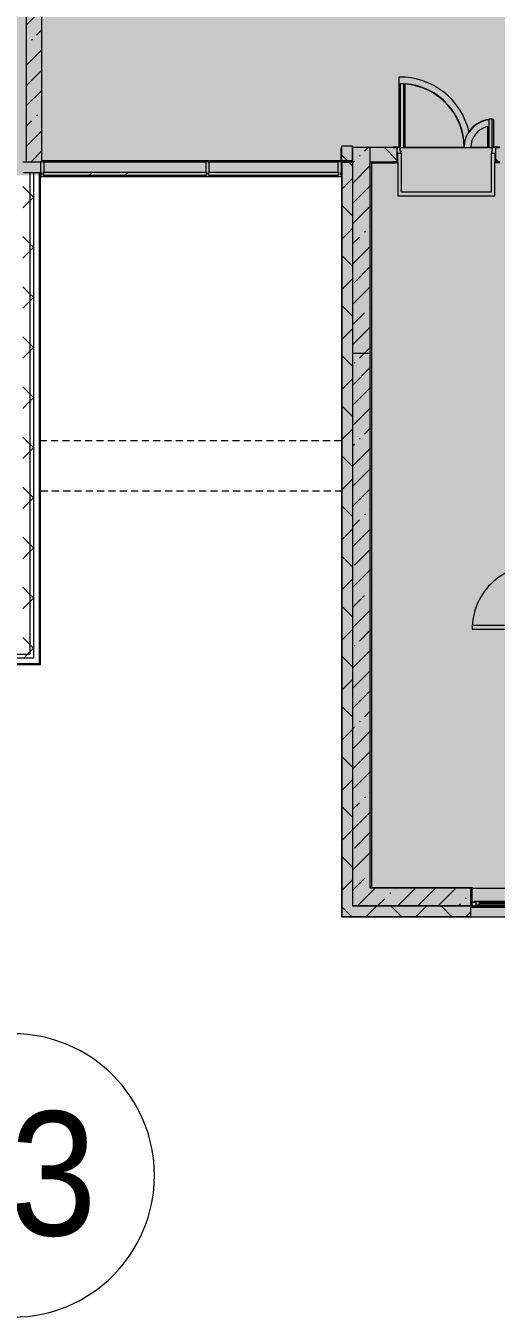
# Model space of a CAD drawing. Header units: millimetres. Extents: x 81469 to 281789, y -8553 to 29000.
# Drawn here: x 237348 to 243995, y -5906 to 12319 of the extents above; entities that cross this region are included whole.
import ezdxf

# ---------------------------------------------------------------- set-up
doc = ezdxf.new("R2010")
doc.units = ezdxf.units.MM
doc.linetypes.add('200_ШТРИХ__ш1_п0_6_', pattern=[160, 100, -60])
doc.layers.add('A-DETL-GENF-2', color=7, linetype='Continuous', lineweight=9, true_color=0xc0c0c0, transparency=0.4)
for name, color, linetype, lineweight in [('A-DETL-MBND', 7, '200_ШТРИХ__ш1_п0_6_', 9), ('A-GLAZ-CURT-2', 7, 'Continuous', 5), ('A-GLAZ-CWMG-2', 7, 'Continuous', 5), ('A-WALL', 7, 'Continuous', 9), ('A-WALL-4', 7, 'Continuous', 5), ('I-WALL-2', 7, 'Continuous', 5), ('Оси', 7, 'Continuous', 9), ('Оси-1', 7, 'Continuous', 20)]:
    doc.layers.add(name, color=color, linetype=linetype, lineweight=lineweight)
for name, color, linetype, lineweight, true_color in [('A-DOOR-1', 7, 'Continuous', 5, 0xb7b7b7), ('A-DOOR-2', 7, 'Continuous', 5, 0xe2e2e2), ('A-DOOR-FRAM-1', 7, 'Continuous', 5, 0xe2e2e2), ('A-DOOR-FRAM-2', 7, 'Continuous', 5, 0xb7b7b7), ('A-FLOR-2', 7, 'Continuous', 5, 0xb7b7b7), ('A-GLAZ-2', 7, 'Continuous', 5, 0x737373), ('A-GLAZ-CURT-3', 7, 'Continuous', 5, 0x737373), ('A-GLAZ-CWMG-3', 7, 'Continuous', 5, 0x737373), ('A-GLAZ-CWMG-4', 7, 'Continuous', 5, 0x383e42), ('A-WALL-5', 7, 'Continuous', 5, 0x737373), ('A-WALL-6', 7, 'Continuous', 9, 0x737373), ('I-WALL-3', 7, 'Continuous', 5, 0x737373)]:
    doc.layers.add(name, color=color, linetype=linetype, lineweight=lineweight, true_color=true_color)
doc.styles.add('Arial_1', font='arial.ttf', dxfattribs={"width": 0.9, "height": 1750})
pattern_1 = [(45, (152605.2, 0), (-285.1231, 285.1231), []), (45, (152890.3, 0), (-285.1231, 285.1231), [504.031, -100.806, 16.764, -84.042])]
pattern_2 = [(45, (152605.2, 0), (-353.5534, 353.5534), []), (135, (152605.2, 0), (-353.5534, -353.5534), [])]
pattern_3 = [(135, (152605.2, 0), (-353.5534, -353.5534), [])]

# ---------------------------------------------------------------- blocks, each defined once
blk = doc.blocks.new('110_Дверь_СКБ_2Ст - Д-5_п_ Из игровой в коридор-32215844-3_5_3_птичка')
at = {"layer": 'A-DOOR-2'}
for points in [[(-638, 40), (-588, 40), (-588, 940), (-638, 940)], [(612, 440), (612, 40), (662, 40), (662, 440)]]:
    blk.add_hatch(color=256, dxfattribs=at).paths.add_polyline_path(points)
h = blk.add_hatch(color=256, dxfattribs=at)
h.paths.add_polyline_path([(-688, 40), (-688, -40), (-628, -40), (-628, -10), (-638, -10), (-638, 40)])
h.paths.add_polyline_path([(652, -40), (712, -40), (712, 40), (662, 40), (662, -10), (652, -10)])
at = {"layer": 'A-DOOR-FRAM-1'}
for points in [[(-742, 40), (-672, 40), (-672, 48), (-742, 48)], [(698, 40), (768, 40), (768, 48), (698, 48)], [(-742, -48), (-672, -48), (-672, -40), (-742, -40)], [(698, -48), (768, -48), (768, -40), (698, -40)]]:
    blk.add_hatch(color=256, dxfattribs=at).paths.add_polyline_path(points)
at = {"layer": 'A-DOOR-1'}
for p, q in [((-638, 940), (-638, 40)), ((-588, 940), (-638, 940)), ((-588, 40), (-588, 940)), ((662, 440), (612, 440)), ((612, 440), (612, 40)), ((662, 40), (662, 440)), ((-638, 40), (-588, 40)), ((612, 40), (662, 40))]:
    blk.add_line(p, q, dxfattribs=at)
for centre, radius, start, end in [((-638, 40), 900, 0, 90), ((662, 40), 400, 90, 180)]:
    blk.add_arc(centre, radius, start, end, dxfattribs=at)
at = {"layer": 'A-DOOR-FRAM-2'}
for p, q in [((-672, 48), (-742, 48)), ((-742, 48), (-742, 40)), ((-742, 40), (-672, 40)), ((-638, 40), (-688, 40)), ((-688, 40), (-688, -40)), ((-672, 40), (-672, 48)), ((-638, -10), (-638, 40)), ((662, 40), (662, -10)), ((712, 40), (662, 40)), ((768, 48), (698, 48)), ((698, 48), (698, 40)), ((698, 40), (768, 40)), ((712, -40), (712, 40)), ((768, 40), (768, 48)), ((-672, -40), (-742, -40)), ((-742, -40), (-742, -48)), ((-742, -48), (-672, -48)), ((-688, -40), (-628, -40)), ((-672, -39), (-688, -39)), ((-688, -39), (-688, -40)), ((-688, -40), (-672, -40)), ((-672, -40), (-672, -39)), ((-672, -48), (-672, -40)), ((-628, -10), (-638, -10)), ((-628, -40), (-628, -10)), ((662, -10), (652, -10)), ((652, -10), (652, -40)), ((652, -40), (712, -40)), ((712, -39), (698, -39)), ((698, -39), (698, -40)), ((698, -40), (712, -40)), ((768, -40), (698, -40)), ((698, -40), (698, -48)), ((698, -48), (768, -48)), ((712, -40), (712, -39)), ((768, -48), (768, -40))]:
    blk.add_line(p, q, dxfattribs=at)
blk = doc.blocks.new('110_Дверь_СКБ_2Ст - Д-2а_п_ Из коридора на лестницу-32215207-3_5_3_птичка')
at = {"layer": 'A-DOOR-2'}
for points in [[(-587.5, 100), (-587.5, 1000), (-637.5, 1000), (-637.5, 100)], [(662.5, 100), (662.5, 500), (612.5, 500), (612.5, 100)], [(712.5, -100), (712.5, 20), (697.5, 20), (697.5, -100)]]:
    blk.add_hatch(color=256, dxfattribs=at).paths.add_polyline_path(points)
h = blk.add_hatch(color=256, dxfattribs=at)
h.paths.add_polyline_path([(687.9, 20), (712.5, 20), (712.5, 100), (662.5, 100), (662.5, 50), (652.5, 50), (652.5, 20)])
h.paths.add_polyline_path([(-627.5, 20), (-627.5, 50), (-637.5, 50), (-637.5, 100), (-687.5, 100), (-687.5, 20)])
at = {"layer": 'A-DOOR-FRAM-1'}
for points in [[(-672.5, 100), (-672.5, 108), (-742.5, 108), (-742.5, 100)], [(-672.5, -100), (-672.5, 20), (-687.5, 20), (-687.5, -100)], [(767.5, 100), (767.5, 108), (697.5, 108), (697.5, 100)], [(-672.5, -108), (-672.5, -100), (-742.5, -100), (-742.5, -108)], [(767.5, -108), (767.5, -100), (697.5, -100), (697.5, -108)]]:
    blk.add_hatch(color=256, dxfattribs=at).paths.add_polyline_path(points)
at = {"layer": 'A-DOOR-1'}
for p, q in [((-637.5, 1000), (-637.5, 100)), ((-587.5, 1000), (-637.5, 1000)), ((-587.5, 100), (-587.5, 1000)), ((662.5, 500), (612.5, 500)), ((612.5, 500), (612.5, 100)), ((662.5, 100), (662.5, 500)), ((-637.5, 100), (-587.5, 100)), ((612.5, 100), (662.5, 100))]:
    blk.add_line(p, q, dxfattribs=at)
for centre, radius, start, end in [((-637.5, 100), 900, 0, 90), ((662.5, 100), 400, 90, 180)]:
    blk.add_arc(centre, radius, start, end, dxfattribs=at)
at = {"layer": 'A-DOOR-FRAM-2'}
for p, q in [((-672.5, 108), (-742.5, 108)), ((-742.5, 108), (-742.5, 100)), ((-742.5, 100), (-672.5, 100)), ((-637.5, 100), (-687.5, 100)), ((-687.5, 100), (-687.5, 20)), ((-687.5, 20), (-627.5, 20)), ((-672.5, 20), (-687.5, 20)), ((-687.5, 20), (-687.5, -100)), ((-672.5, 100), (-672.5, 108)), ((-672.5, -100), (-672.5, 20)), ((-637.5, 50), (-637.5, 100)), ((-627.5, 50), (-637.5, 50)), ((-627.5, 20), (-627.5, 50)), ((662.5, 50), (652.5, 50)), ((652.5, 50), (652.5, 20)), ((652.5, 20), (712.5, 20)), ((662.5, 100), (662.5, 50)), ((712.5, 100), (662.5, 100)), ((767.5, 108), (697.5, 108)), ((697.5, 108), (697.5, 100)), ((697.5, 100), (767.5, 100)), ((712.5, 20), (697.5, 20)), ((697.5, 20), (697.5, -100)), ((712.5, 20), (712.5, 100)), ((712.5, -100), (712.5, 20)), ((767.5, 100), (767.5, 108)), ((-672.5, -100), (-742.5, -100)), ((-742.5, -100), (-742.5, -108)), ((-742.5, -108), (-672.5, -108)), ((-687.5, -100), (-672.5, -100)), ((-672.5, -108), (-672.5, -100)), ((697.5, -100), (712.5, -100)), ((767.5, -100), (697.5, -100)), ((697.5, -100), (697.5, -108)), ((697.5, -108), (767.5, -108)), ((767.5, -108), (767.5, -100))]:
    blk.add_line(p, q, dxfattribs=at)
blk = doc.blocks.new('120_Окно_СКБ_1Ст - 120_Окно_СКБ_1Ст 900х2500_h_ с форточкой-V51-3_5_3_птичка')
at = {"layer": 'A-GLAZ-2'}
for p, q in [((-450, -127), (-450, -57)), ((-450, -57), (-380, -57)), ((450, -57), (-450, -57)), ((-380, -127), (-450, -127)), ((-450, -127), (-400, -127)), ((-380, -127), (-400, -127)), ((-400, -127), (-400, -137)), ((-400, -137), (400, -137)), ((400, -137), (-400, -137)), ((-380, -57), (-380, -127)), ((380, -87), (-380, -87)), ((-380, -87), (-380, -127)), ((-330, -137), (-330, -87)), ((-330, -107), (330, -107)), ((330, -117), (-330, -117)), ((330, -137), (330, -87)), ((380, -127), (380, -57)), ((380, -57), (450, -57)), ((380, -127), (380, -87)), ((450, -127), (380, -127)), ((400, -127), (380, -127)), ((400, -127), (450, -127)), ((400, -137), (400, -127)), ((450, -57), (450, -127))]:
    blk.add_line(p, q, dxfattribs=at)
blk = doc.blocks.new('Системная панель - Стекло - 40мм-33184352-3_5_3_птичка')
at = {"layer": 'A-GLAZ-CURT-2'}
h = blk.add_hatch(dxfattribs=at)
h.set_pattern_fill('FP_125', color=256, style=0, pattern_type=2)
h.set_pattern_definition([(45, (-86642.5, -9710), (-1414.214, 1414.214), [1000, -3000]), (45, (-87642.5, -10210), (-1414.214, 1414.214), [3000, -1000]), (45, (-85642.5, -10710), (-1414.214, 1414.214), [1000, -3000])])
h.paths.add_polyline_path([(1153, 0), (1153, 40), (-1153, 40), (-1153, 0), (557, 0)])
at = {"layer": 'A-GLAZ-CURT-3'}
for p, q in [((1153, 40), (-1153, 40)), ((-1153, 40), (-1153, 0)), ((-1153, 0), (1153, 0)), ((1153, 0), (1153, 40))]:
    blk.add_line(p, q, dxfattribs=at)
blk = doc.blocks.new('Системная панель - Стекло - 40мм-33184353-3_5_3_птичка')
at = {"layer": 'A-GLAZ-CURT-2'}
h = blk.add_hatch(dxfattribs=at)
h.set_pattern_fill('FP_126', color=256, style=0, pattern_type=2)
h.set_pattern_definition([(45, (-88744.2, -9710), (-1414.214, 1414.214), [1000, -3000]), (45, (-89744.2, -10210), (-1414.214, 1414.214), [3000, -1000]), (45, (-87744.2, -10710), (-1414.214, 1414.214), [1000, -3000])])
h.paths.add_polyline_path([(919, 0), (919, 40), (-919, 40), (-919, 0), (786, 0)])
at = {"layer": 'A-GLAZ-CURT-3'}
for p, q in [((919, 40), (-919, 40)), ((-919, 40), (-919, 0)), ((-919, 0), (919, 0)), ((919, 0), (919, 40))]:
    blk.add_line(p, q, dxfattribs=at)
blk = doc.blocks.new('Прямоугольный импост - Импост структурный с накладкой - 190мм-33184356-3_5_3_птичка')
at = {"layer": 'A-GLAZ-CWMG-2'}
for p, q in [((-50, 2), (-50, 17)), ((-50, 17), (0, 17)), ((0, 17), (0, 2))]:
    blk.add_line(p, q, dxfattribs=at)
at = {"layer": 'A-GLAZ-CWMG-3'}
for p, q in [((-40, 0), (-50, 0)), ((-40, -40), (-40, 0)), ((0, 0), (-10, 0)), ((-10, 0), (-10, -40)), ((-50, -190), (-50, -40)), ((-50, -40), (-40, -40)), ((-10, -40), (0, -40)), ((0, -40), (0, -190)), ((0, -190), (-50, -190))]:
    blk.add_line(p, q, dxfattribs=at)
blk = doc.blocks.new('Прямоугольный импост - Импост структурный с накладкой - 190мм-33184358-3_5_3_птичка')
at = {"layer": 'A-GLAZ-CWMG-2'}
for p, q in [((0, 17), (-50, 17)), ((-50, 17), (-50, 2)), ((0, 2), (0, 17))]:
    blk.add_line(p, q, dxfattribs=at)
at = {"layer": 'A-GLAZ-CWMG-3'}
for p, q in [((-50, 0), (-40, 0)), ((-40, 0), (-40, -40)), ((-10, -40), (-10, 0)), ((-10, 0), (0, 0)), ((-40, -40), (-50, -40)), ((-50, -40), (-50, -190)), ((0, -40), (-10, -40)), ((0, -190), (0, -40)), ((-50, -190), (0, -190))]:
    blk.add_line(p, q, dxfattribs=at)
blk = doc.blocks.new('Прямоугольный импост - Импост структурный с накладкой - 190мм-33184349-3_5_3_птичка')
at = {"layer": 'A-GLAZ-CWMG-2'}
for p, q in [((-25, 2), (-25, 17)), ((-25, 17), (25, 17)), ((25, 17), (25, 2))]:
    blk.add_line(p, q, dxfattribs=at)
at = {"layer": 'A-GLAZ-CWMG-3'}
for p, q in [((-15, 0), (-25, 0)), ((-15, -40), (-15, 0)), ((25, 0), (15, 0)), ((15, 0), (15, -40)), ((-25, -190), (-25, -40)), ((-25, -40), (-15, -40)), ((15, -40), (25, -40)), ((25, -40), (25, -190)), ((25, -190), (-25, -190))]:
    blk.add_line(p, q, dxfattribs=at)
blk = doc.blocks.new('Прямоугольный импост - Импост структурный с накладкой - 190мм-23186050-3_5_3_птичка')
at = {"layer": 'A-GLAZ-CWMG-4'}
for points in [[(85000, 10250), (87285, 10250), (87285, 10400), (85000, 10400)], [(86699, 10193), (87285, 10193), (87285, 10208), (85000, 10208), (85000, 10193)], [(87285, 10208), (87285, 10210), (86699, 10208)]]:
    blk.add_hatch(color=256, dxfattribs=at).paths.add_polyline_path(points)
at = {"layer": 'A-GLAZ-CWMG-2'}
blk.add_line((85000, 10193), (87285, 10193), dxfattribs=at)
at = {"layer": 'A-GLAZ-CWMG-3'}
blk.add_line((85000, 10400), (87285, 10400), dxfattribs=at)
blk = doc.blocks.new('Прямоугольный импост - Импост структурный с накладкой - 190мм-23186051-3_5_3_птичка')
at = {"layer": 'A-GLAZ-CWMG-4'}
for points in [[(88000, 10250), (88000, 10400), (87335, 10400), (87335, 10250)], [(88000, 10208), (88000, 10210), (87335, 10208)], [(88000, 10193), (88000, 10208), (87335, 10208), (87335, 10193)]]:
    blk.add_hatch(color=256, dxfattribs=at).paths.add_polyline_path(points)
at = {"layer": 'A-GLAZ-CWMG-2'}
blk.add_line((87335, 10193), (88000, 10193), dxfattribs=at)
at = {"layer": 'A-GLAZ-CWMG-3'}
blk.add_line((87335, 10400), (88000, 10400), dxfattribs=at)
blk = doc.blocks.new('Прямоугольный импост - Импост структурный с накладкой - 190мм-23186052-3_5_3_птичка')
at = {"layer": 'A-GLAZ-CWMG-4'}
for points in [[(89030, 10250), (89154, 10250), (89154, 10400), (88000, 10400), (88000, 10250), (88564, 10250)], [(88000, 10193), (89154, 10193), (89154, 10208), (88000, 10208)]]:
    blk.add_hatch(color=256, dxfattribs=at).paths.add_polyline_path(points)
at = {"layer": 'A-GLAZ-CWMG-2'}
blk.add_line((88000, 10193), (89154, 10193), dxfattribs=at)
at = {"layer": 'A-GLAZ-CWMG-3'}
blk.add_line((88000, 10400), (89154, 10400), dxfattribs=at)
blk = doc.blocks.new('парапет9 - парапет-22867712-3_5_3_птичка')
at = {"layer": 'A-DETL-MBND'}
for p, q in [((89202, 7964), (84952, 7964)), ((84952, 7255), (89202, 7255))]:
    blk.add_line(p, q, dxfattribs=at)
blk = doc.blocks.new('Ось сетки - D8-29747960-3_5_3_птичка')
at = {"layer": 'Оси-1'}
for start, end in [(360, 180), (180, 360)]:
    blk.add_arc((0, 0), 4, start, end, dxfattribs=at)

msp = doc.modelspace()

# ---------------------------------------------------------------- hatches: boundary and pattern name
at = {"layer": 'A-DETL-GENF-2'}
msp.add_hatch(color=256, dxfattribs=at).paths.add_polyline_path([(277838.2, -258), (277838.2, 21479), (245938.2, 21479), (245938.2, 27379), (237175.2, 27379), (237175.2, 10208.3), (241815.2, 10208.3), (241815.2, -258), (276592.8, -258)])
at = {"layer": 'A-WALL-4'}
h = msp.add_hatch(dxfattribs=at)
h.set_pattern_fill('FP_60', color=256, style=0, pattern_type=2)
h.set_pattern_definition(pattern_2)
h.paths.add_polyline_path([(241815.2, -100), (241965.2, -100), (241965.2, 10392), (241815.2, 10392), (241815.2, 1965.8)])
h = msp.add_hatch(dxfattribs=at)
h.set_pattern_fill('FP_60', color=256, style=0, pattern_type=2)
h.set_pattern_definition(pattern_2)
h.paths.add_polyline_path([(237306.8, 10208.3), (237406.8, 10208.3), (237406.8, 10242), (237306.8, 10242)])
h = msp.add_hatch(dxfattribs=at)
h.set_pattern_fill('FP_60', color=256, style=0, pattern_type=2)
h.set_pattern_definition(pattern_2)
h.paths.add_polyline_path([(237406.8, 3450), (237406.3, 10208.3), (237306.8, 10208.3), (237306.8, 3450)])
h = msp.add_hatch(dxfattribs=at)
h.set_pattern_fill('FP_60', color=256, style=0, pattern_type=2)
h.set_pattern_definition(pattern_2)
h.paths.add_polyline_path([(237406.8, 10208.3), (237456.8, 10208.3), (237456.8, 10242), (237406.8, 10242)])
h = msp.add_hatch(dxfattribs=at)
h.set_pattern_fill('FP_60', color=256, style=0, pattern_type=2)
h.set_pattern_definition(pattern_2)
h.paths.add_polyline_path([(237406.8, 3400), (237456.8, 3400), (237456.5, 10208.3), (237406.8, 10208.3), (237406.8, 3450)])
h = msp.add_hatch(dxfattribs=at)
h.set_pattern_fill('FP_60', color=256, style=0, pattern_type=2)
h.set_pattern_definition(pattern_2)
h.paths.add_polyline_path([(237406.8, 3400), (237406.8, 3450), (236705.2, 3450), (236705.2, 3400), (237306.8, 3400)])
h.paths.add_polyline_path([(229685.2, 3400), (229685.2, 3450), (228305.2, 3450), (228305.2, 3400), (229050.4, 3400)])
h.paths.add_polyline_path([(232685.2, 3400), (234005.2, 3400), (234005.2, 3450), (232685.2, 3450)])
h.paths.add_polyline_path([(235575.8, 3400), (235805.2, 3400), (235805.2, 3450), (234905.2, 3450), (234905.2, 3400)])
h = msp.add_hatch(dxfattribs=at)
h.set_pattern_fill('FP_60', color=256, style=0, pattern_type=2)
h.set_pattern_definition(pattern_2)
h.paths.add_polyline_path([(272835.2, -250), (274035.2, -250), (274035.2, -100), (272835.2, -100)])
h.paths.add_polyline_path([(276592.8, -250), (277685.2, -250), (277685.2, -100), (276335.2, -100), (276335.2, -250)])
h.paths.add_polyline_path([(259813.1, -250), (260635.2, -250), (260635.2, -100), (259735.2, -100), (259735.2, -250)])
h.paths.add_polyline_path([(264235.2, -250), (264235.2, -100), (263335.2, -100), (263335.2, -250), (263541.9, -250)])
h.paths.add_polyline_path([(265406.3, -250), (266285.2, -250), (266285.2, -100), (265135.2, -100), (265135.2, -250)])
h.paths.add_polyline_path([(262435.2, -250), (262435.2, -100), (261535.2, -100), (261535.2, -250), (262143.6, -250)])
h.paths.add_polyline_path([(268585.2, -250), (269635.2, -250), (269635.2, -100), (268585.2, -100)])
h.paths.add_polyline_path([(271935.2, -250), (271931.7, -100), (270535.2, -100), (270535.2, -250), (271931.7, -250)])
h.paths.add_polyline_path([(251635.2, -250), (252535.2, -250), (252535.2, -100), (251635.2, -100)])
h.paths.add_polyline_path([(258835.2, -250), (258835.2, -100), (257785.2, -100), (257785.2, -250), (257948.7, -250)])
h.paths.add_polyline_path([(250491.1, -250), (250735.2, -250), (250735.2, -100), (249685.2, -100), (249685.2, -250)])
h.paths.add_polyline_path([(255485.2, -250), (255485.2, -100), (253435.2, -100), (253435.2, -250), (255152.1, -250)])
h.paths.add_polyline_path([(246762.2, -250), (247385.2, -250), (247385.2, -100), (246235.2, -100), (246235.2, -250)])
h.paths.add_polyline_path([(245335.2, -250), (245335.2, -100), (244535.2, -100), (244535.2, -250), (244897.8, -250)])
h.paths.add_polyline_path([(243499.5, -250), (243635.2, -250), (243635.2, -100), (241815.2, -100), (241815.2, -250), (243033.4, -250)])
at = {"layer": 'I-WALL-2'}
h = msp.add_hatch(dxfattribs=at)
h.set_pattern_fill('FP_56', color=256, style=0, pattern_type=2)
h.set_pattern_definition(pattern_1)
h.paths.add_polyline_path([(237355.2, 10400), (237575.2, 10400), (237575.2, 19100), (237355.2, 19100), (237355.2, 10439.8)])
h = msp.add_hatch(dxfattribs=at)
h.set_pattern_fill('FP_59', color=256, style=0, pattern_type=2)
h.set_pattern_definition(pattern_3)
h.paths.add_polyline_path([(241965.2, 10420), (241965.2, 10620), (241808.7, 10620), (241808.7, 10420), (241892.6, 10420)])
h = msp.add_hatch(dxfattribs=at)
h.set_pattern_fill('FP_56', color=256, style=0, pattern_type=2)
h.set_pattern_definition(pattern_1)
h.paths.add_polyline_path([(241965.2, 7700), (242215.2, 7700), (242215.2, 10600), (241965.2, 10600), (241965.2, 8907.2)])
h = msp.add_hatch(dxfattribs=at)
h.set_pattern_fill('FP_59', color=256, style=0, pattern_type=2)
h.set_pattern_definition(pattern_3)
h.paths.add_polyline_path([(254215.2, 10400), (256250.2, 10400), (256250.2, 10600), (254215.2, 10600)])
h.paths.add_polyline_path([(257948.7, 10400), (259735.2, 10400), (259735.2, 10600), (257700.2, 10600), (257700.2, 10400), (257730.2, 10400)])
h.paths.add_polyline_path([(242535.2, 10400), (242590.2, 10400), (242590.2, 10600), (242215.2, 10600), (242215.2, 10400), (242390.2, 10400)])
h.paths.add_polyline_path([(244045.2, 10400), (245115.2, 10400), (245115.2, 10600), (243990.2, 10600), (243990.2, 10400)])
h.paths.add_polyline_path([(246762.2, 10400), (246815.2, 10400), (246815.2, 10600), (246065.2, 10600), (246065.2, 10400), (246095.2, 10400)])
h = msp.add_hatch(dxfattribs=at)
h.set_pattern_fill('FP_56', color=256, style=0, pattern_type=2)
h.set_pattern_definition(pattern_1)
h.paths.add_polyline_path([(242215.2, 100), (242215.2, 7700), (241965.2, 7700), (241965.2, 100)])
h = msp.add_hatch(dxfattribs=at)
h.set_pattern_fill('FP_56', color=256, style=0, pattern_type=2)
h.set_pattern_definition(pattern_1)
h.paths.add_polyline_path([(243033.4, -100), (243635.2, -100), (243635.2, 150), (242215.2, 150), (242215.2, 100), (241965.2, 100), (241965.2, -100)])

# ---------------------------------------------------------------- linework, layer by layer
at = {"layer": 'A-DETL-MBND'}
for p, q in [((237305.2, 10400), (237355.2, 10400)), ((241807.2, 10400), (241807.2, 10510)), ((237555.2, 10242), (237555.2, 10250))]:
    msp.add_line(p, q, dxfattribs=at)
at = {"layer": 'A-FLOR-2'}
for p, q in [((242620.2, 11594.8), (242620.2, 10600)), ((242710.2, 10600), (242710.2, 11502.3)), ((243961.4, 10600), (243961.4, 10994.4)), ((243871.4, 10897.1), (243871.4, 10600)), ((241804.2, 10420), (241804.2, 10600)), ((242690.2, 10600), (242710.2, 10600)), ((242710.2, 10600), (243545.2, 10600)), ((243545.2, 10600), (242710.2, 10600)), ((243545.2, 10600), (243635.2, 10600)), ((243635.2, 10600), (243871.4, 10600)), ((243890.2, 10600), (243635.2, 10600)), ((237575.2, 10420), (241804.2, 10420)), ((242565.2, 10392), (242565.2, 10380)), ((242605.2, 10392), (242605.2, 9920)), ((242655.2, 9970), (242655.2, 10520)), ((243925.2, 10520), (243925.2, 9970)), ((243975.2, 9920), (243975.2, 10392)), ((242565.2, 10380), (242235.2, 10380)), ((242235.2, 10380), (242235.2, 160)), ((242605.2, 9920), (243975.2, 9920)), ((243925.2, 9970), (242655.2, 9970)), ((242235.2, 160), (243655.2, 160)), ((243655.2, 160), (243655.2, 120))]:
    msp.add_line(p, q, dxfattribs=at)
for centre, radius, start, end in [((242640.2, 10600), 995, 12.67054, 91.1511), ((242640.2, 10600), 905, 0, 85.56313), ((243940.2, 10600), 395, 97.27853, 146.45952), ((243940.2, 10600), 395, 86.92799, 90.00404), ((243940.2, 10600), 305, 103.0427, 180)]:
    msp.add_arc(centre, radius, start, end, dxfattribs=at)
at = {"layer": 'A-WALL'}
for p, q in [((241812.2, 10395), (241812.2, -253)), ((237406.8, 10242), (237406.8, 3450)), ((237456.8, 10242), (237456.8, 3400)), ((237536.8, 10242), (237536.8, 3320)), ((236705.2, 3450), (237406.8, 3450)), ((236705.2, 3400), (237456.8, 3400)), ((236705.2, 3320), (237536.8, 3320))]:
    msp.add_line(p, q, dxfattribs=at)
at = {"layer": 'A-WALL-4'}
for p, q in [((241807.2, 10400), (241807.2, -258)), ((237556.8, 3300), (237556.8, 10242)), ((237556.8, 3300), (228463.2, 3300))]:
    msp.add_line(p, q, dxfattribs=at)
at = {"layer": 'A-WALL-5'}
for p, q in [((241965.2, 10400), (241807.2, 10400)), ((237556.8, 10242), (237306.8, 10242)), ((243635.2, 100), (243655.7, 100)), ((243635.2, -100), (241965.2, -100)), ((243635.2, -258), (243635.2, -100)), ((243655.7, -100), (243655.7, -100)), ((243655.7, -100), (244535.2, -100)), ((241807.2, -258), (249685.2, -258))]:
    msp.add_line(p, q, dxfattribs=at)
at = {"layer": 'A-WALL-6'}
for p, q in [((242215.2, 10400), (242215.2, 10600)), ((241965.2, 10395), (241812.2, 10395)), ((241815.2, 10392), (241815.2, -250)), ((241965.2, 10392), (241815.2, 10392)), ((241815.2, -250), (243635.2, -250)), ((241815.2, -253), (243635.2, -253))]:
    msp.add_line(p, q, dxfattribs=at)
at = {"layer": 'I-WALL-3'}
for p, q in [((237355.2, 19100), (237355.2, 10400)), ((237575.2, 10400), (237575.2, 13400)), ((241965.2, 10620), (241808.7, 10620)), ((241808.7, 10620), (241808.7, 10420)), ((241965.2, 10420), (241965.2, 10618.4)), ((242535.2, 10600), (241965.2, 10600)), ((241965.2, 10600), (241965.2, 10400)), ((237355.2, 10400), (237575.2, 10400)), ((241808.7, 10420), (241965.2, 10420)), ((241965.2, 10400), (241965.2, -100)), ((242215.2, 10400), (242535.2, 10400)), ((242215.2, 150), (242215.2, 10400)), ((241965.2, 7700), (242215.2, 7700)), ((243635.2, 150), (242215.2, 150)), ((243635.2, -100), (243635.2, 150)), ((243655.7, 150), (244555.2, 150)), ((243655.7, -100), (243655.7, 150)), ((241965.2, -100), (243635.2, -100))]:
    msp.add_line(p, q, dxfattribs=at)

# ---------------------------------------------------------------- block references
at = {"layer": 'A-DETL-MBND'}
msp.add_blockref('парапет9 - парапет-22867712-3_5_3_птичка', (152605.2, -1500), dxfattribs=at)
at = {"layer": 'A-DOOR-1'}
msp.add_blockref('110_Дверь_СКБ_2Ст - Д-2а_п_ Из коридора на лестницу-32215207-3_5_3_птичка', (243277.7, 10500), dxfattribs=at)
at = {"layer": 'A-DOOR-1', "rotation": 89.99999999999991}
msp.add_blockref('110_Дверь_СКБ_2Ст - Д-5_п_ Из игровой в коридор-32215844-3_5_3_птичка', (244595.2, 4442.5), dxfattribs=at)
at = {"layer": 'A-GLAZ-2', "rotation": 180}
msp.add_blockref('120_Окно_СКБ_1Ст - 120_Окно_СКБ_1Ст 900х2500_h_ с форточкой-V51-3_5_3_птичка', (244085.2, -175), dxfattribs=at)
at = {"layer": 'A-GLAZ-CURT-3'}
for name, p in [('Системная панель - Стекло - 40мм-33184352-3_5_3_птичка', (238747.7, 10210)), ('Системная панель - Стекло - 40мм-33184353-3_5_3_птичка', (240849.4, 10210))]:
    msp.add_blockref(name, p, dxfattribs=at)
at = {"layer": 'A-GLAZ-CWMG-2', "extrusion": (0, 0, -1), "rotation": 180}
for name, p in [('Прямоугольный импост - Импост структурный с накладкой - 190мм-33184349-3_5_3_птичка', (-239915.2, 10210)), ('Прямоугольный импост - Импост структурный с накладкой - 190мм-33184356-3_5_3_птичка', (-241808.7, 10210))]:
    msp.add_blockref(name, p, dxfattribs=at)
at = {"layer": 'A-GLAZ-CWMG-3', "rotation": 180}
msp.add_blockref('Прямоугольный импост - Импост структурный с накладкой - 190мм-33184358-3_5_3_птичка', (237555.2, 10210), dxfattribs=at)
at = {"layer": 'A-GLAZ-CWMG-3'}
for name in ['Прямоугольный импост - Импост структурный с накладкой - 190мм-23186050-3_5_3_птичка', 'Прямоугольный импост - Импост структурный с накладкой - 190мм-23186051-3_5_3_птичка', 'Прямоугольный импост - Импост структурный с накладкой - 190мм-23186052-3_5_3_птичка']:
    msp.add_blockref(name, (152605.2, 0), dxfattribs=at)
at = {"layer": 'Оси-1', "xscale": 499.9999999999995, "yscale": 499.9999999999995, "zscale": 499.9999999999995}
msp.add_blockref('Ось сетки - D8-29747960-3_5_3_птичка', (237165.2, -3906.3), dxfattribs=at)

# ---------------------------------------------------------------- texts
at = {"layer": 'Оси', "insert": (235902.1, -3003), "char_height": 1750, "width": 3030.379, "attachment_point": 1, "style": 'Arial_1'}
msp.add_mtext('23', dxfattribs=at)

doc.saveas('drawing.dxf')
